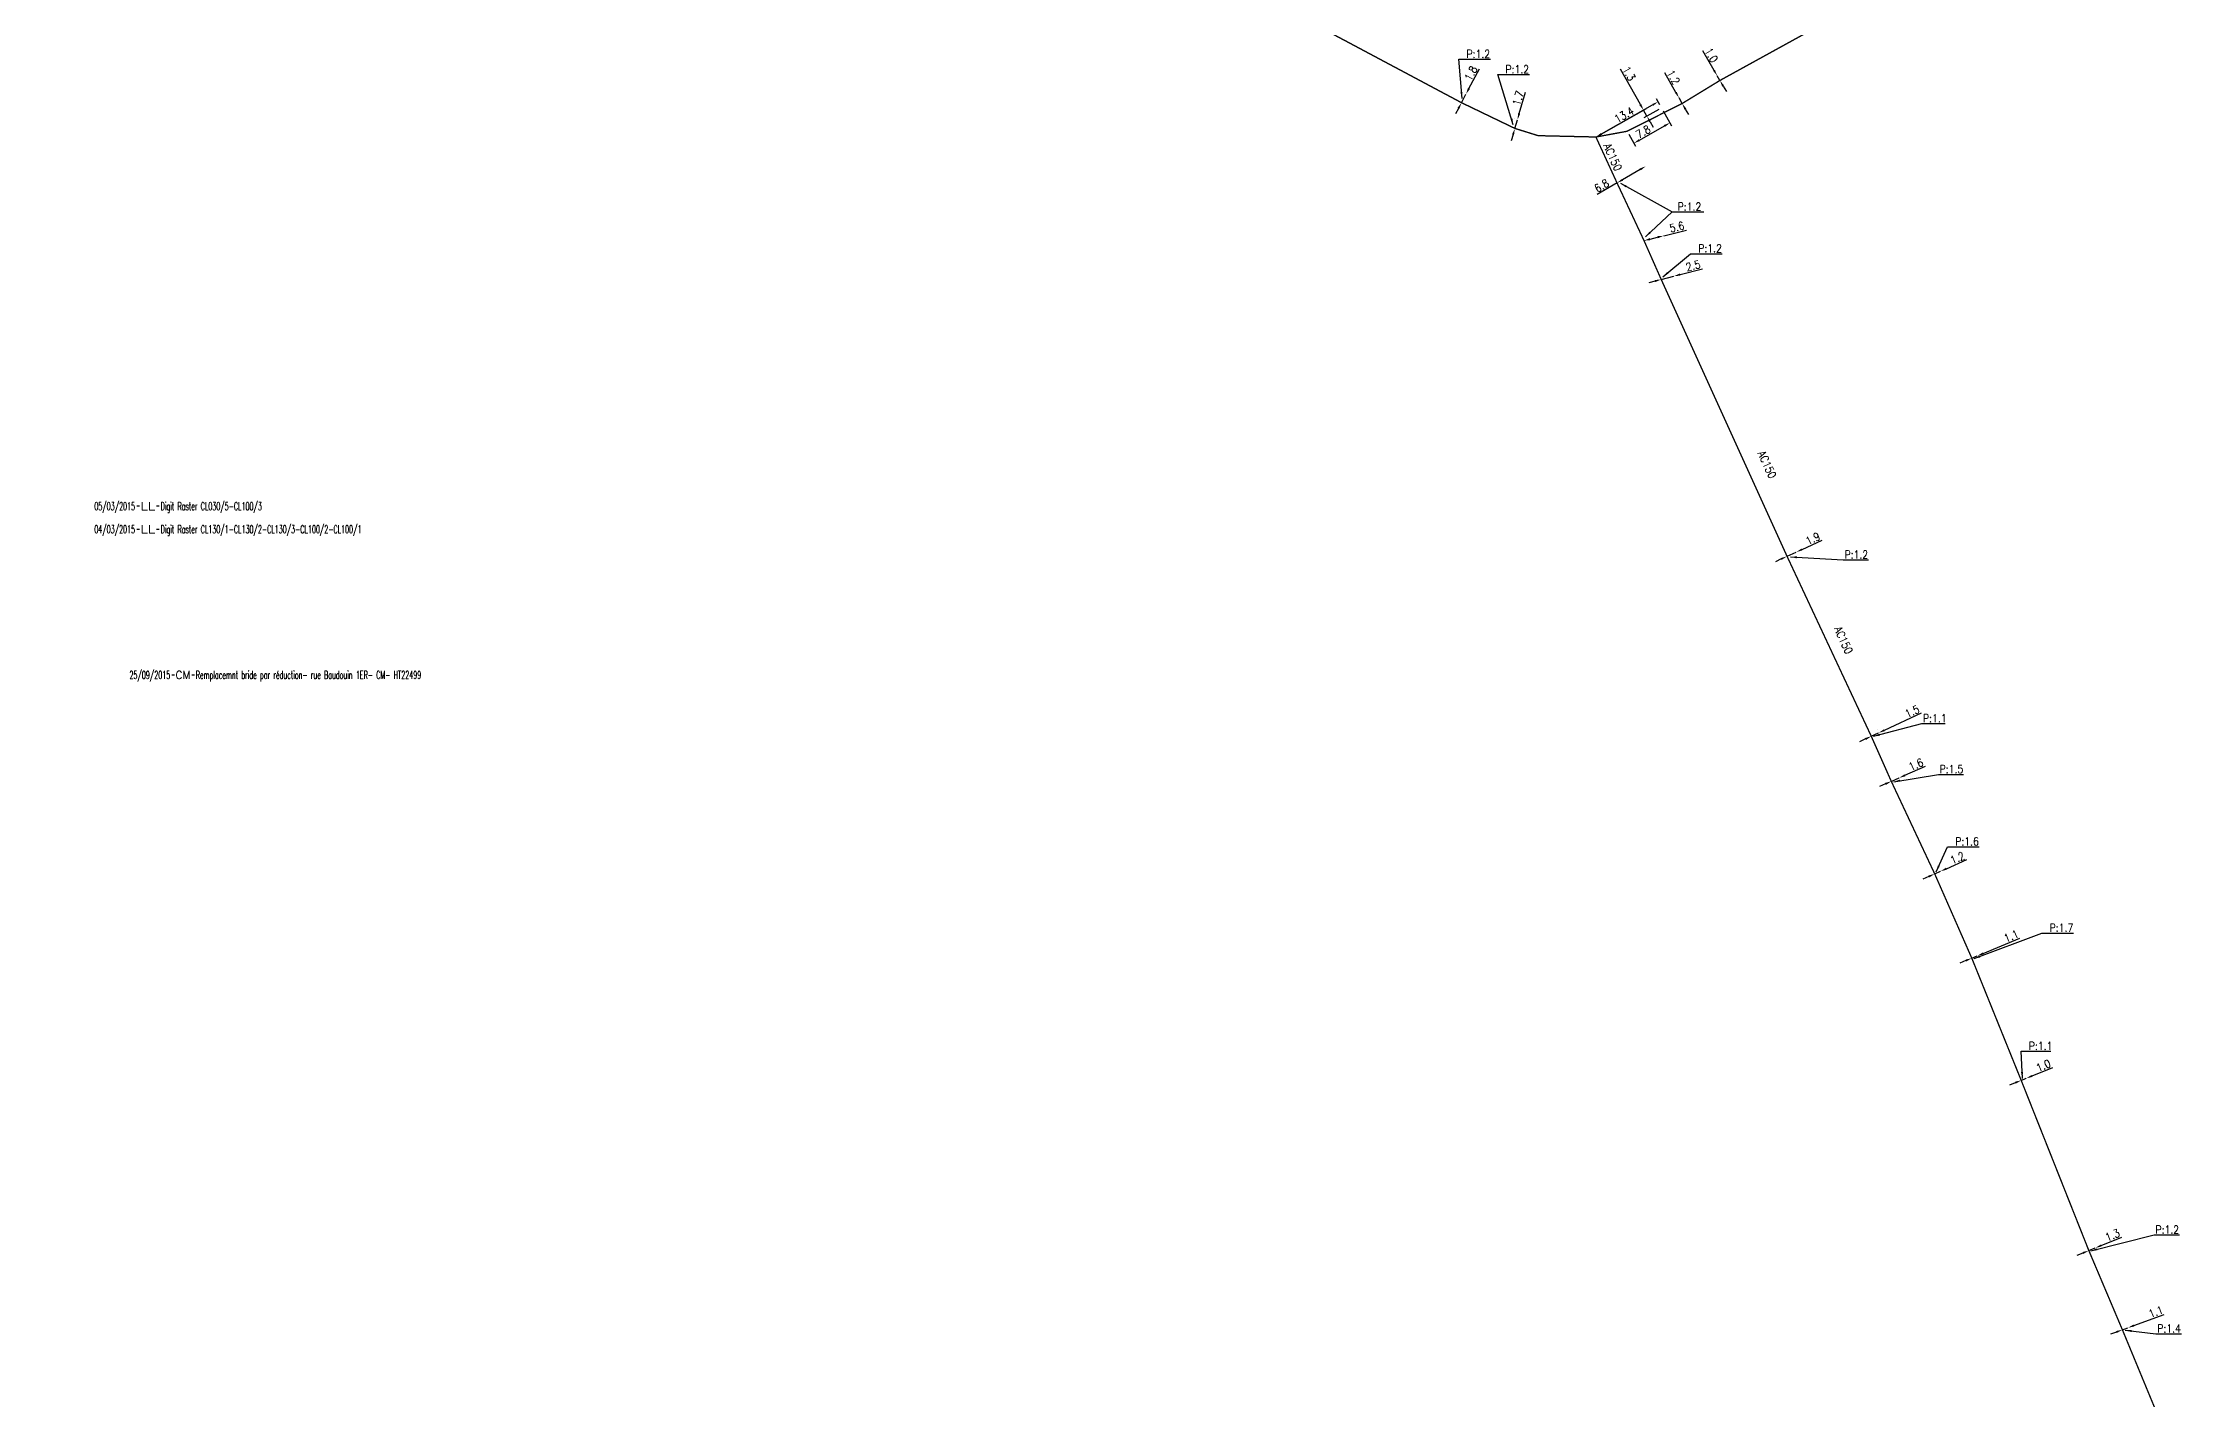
# Model space of a CAD drawing. Header units: millimetres. Extents: x 149996 to 151004, y 126998 to 128018.
# Drawn here: x 149999.9 to 150401.1, y 127347.8 to 127601.9 of the extents above; entities that cross this region are included whole.
import ezdxf
from ezdxf.enums import TextEntityAlignment as Align

# ---------------------------------------------------------------- set-up
doc = ezdxf.new("R2010")
doc.units = ezdxf.units.MM
doc.header["$PDMODE"] = 34
doc.linetypes.add('L_25_AP', pattern=[2000, 1000, 1000])
doc.layers.get('0').update_dxf_attribs({"linetype": 'CONTINUOUS'})
doc.layers.get('DEFPOINTS').update_dxf_attribs({"linetype": 'CONTINUOUS'})
doc.layers.add('L_150', color=1, linetype='CONTINUOUS')
doc.layers.add('L_910', color=7, linetype='CONTINUOUS')
doc.styles.get("Standard").update_dxf_attribs({"font": 'romans.shx', "width": 0.85})
doc.dimstyles.get("Standard").update_dxf_attribs({"dimtxt": 1.5, "dimasz": 1.2, "dimexe": 0.625, "dimexo": 0.625, "dimgap": 0.25, "dimtad": 1, "dimdec": 1, "dimzin": 0, "dimdsep": 46, "dimtxsty": 'Standard', "dimcen": -0.5, "dimadec": 0, "dimazin": 0, "dimtfac": 1, "dimtdec": 1, "dimtmove": 0, "dimatfit": 3, "dimfxl": 0, "dimtolj": 1, "dimtzin": 0, "dimarcsym": 0})

# ---------------------------------------------------------------- blocks, each defined once
blk = doc.blocks.new('GIS_MODF')
at = {"color": 0, "linetype": 'Continuous', "flags": 128}
for points in [[(-2.18, -0.01), (-1.68, -0.01)], [(1.52, -0.01), (2.02, -0.01)]]:
    blk.add_lwpolyline(points, dxfattribs=at)
at = {"color": 0, "linetype": 'Continuous', "width": 0.5}
blk.add_attdef('DATE', text='', height=1.5, dxfattribs=at).set_placement((-2.5, -0.8), align=Align.RIGHT)
at = {"color": 0, "linetype": 'Continuous', "width": 1.771291}
blk.add_attdef('USER', text='', height=1.5, dxfattribs=at).set_placement((-1.51, -0.8), (1.28, -0.8), align=Align.FIT)
at = {"color": 0, "linetype": 'Continuous', "width": 0.5}
blk.add_attdef('DESC', (2.29, -0.8), '', height=1.5, dxfattribs=at)
blk = doc.blocks.new('*D694')
at = {"layer": 'DEFPOINTS', "color": 0, "linetype": 'Continuous', "transparency": 16777216}
for p in [(150389.7, 127360.78), (150390.73, 127361.16), (150390.73, 127361.16)]:
    blk.add_point(p, dxfattribs=at)
at = {"layer": 'L_150', "color": 0, "linetype": 'Continuous', "lineweight": -2, "transparency": 16777216}
for p, q in [((150388.57, 127360.36), (150387.45, 127359.95)), ((150389.7, 127360.78), (150390.73, 127361.16)), ((150391.86, 127361.58), (150397.54, 127363.67))]:
    blk.add_line(p, q, dxfattribs=at)
at = {"layer": 'L_150', "color": 0, "linetype": 'Continuous', "transparency": 16777216}
for points in [[(150388.5, 127360.55), (150388.64, 127360.18), (150389.7, 127360.78)], [(150391.79, 127361.76), (150391.93, 127361.39), (150390.73, 127361.16)]]:
    blk.add_solid(points, dxfattribs=at)
at = {"layer": 'L_150', "color": 0, "linetype": 'Continuous', "transparency": 16777216, "insert": (150395.97, 127364.16), "char_height": 1.5, "attachment_point": 5, "rotation": 20.2542}
blk.add_mtext('\\A1;1.1', dxfattribs=at)
blk = doc.blocks.new('*D695')
at = {"layer": 'DEFPOINTS', "color": 0, "linetype": 'Continuous', "transparency": 16777216}
for p in [(150384.61, 127376.11), (150384.61, 127376.11), (150383.41, 127375.62)]:
    blk.add_point(p, dxfattribs=at)
at = {"layer": 'L_150', "color": 0, "linetype": 'Continuous', "lineweight": -2, "transparency": 16777216}
for p, q in [((150383.41, 127375.62), (150384.61, 127376.11)), ((150385.72, 127376.57), (150389.6, 127378.16)), ((150382.3, 127375.16), (150381.19, 127374.71))]:
    blk.add_line(p, q, dxfattribs=at)
at = {"layer": 'L_150', "color": 0, "linetype": 'Continuous', "transparency": 16777216}
for points in [[(150385.65, 127376.76), (150385.8, 127376.39), (150384.61, 127376.11)], [(150382.22, 127375.35), (150382.38, 127374.98), (150383.41, 127375.62)]]:
    blk.add_solid(points, dxfattribs=at)
at = {"layer": 'L_150', "color": 0, "linetype": 'Continuous', "transparency": 16777216, "insert": (150387.84, 127378.52), "char_height": 1.5, "attachment_point": 5, "rotation": 22.3465}
blk.add_mtext('\\A1;1.3', dxfattribs=at)
blk = doc.blocks.new('*D696')
at = {"layer": 'DEFPOINTS', "color": 0, "linetype": 'Continuous', "transparency": 16777216}
for p in [(150370.73, 127407.51), (150371.66, 127407.89), (150371.66, 127407.89)]:
    blk.add_point(p, dxfattribs=at)
at = {"layer": 'L_150', "color": 0, "linetype": 'Continuous', "lineweight": -2, "transparency": 16777216}
for p, q in [((150372.77, 127408.34), (150376.65, 127409.91)), ((150369.62, 127407.06), (150368.51, 127406.61)), ((150370.73, 127407.51), (150371.66, 127407.89))]:
    blk.add_line(p, q, dxfattribs=at)
at = {"layer": 'L_150', "color": 0, "linetype": 'Continuous', "transparency": 16777216}
for points in [[(150372.69, 127408.52), (150372.85, 127408.15), (150371.66, 127407.89)], [(150369.54, 127407.25), (150369.69, 127406.87), (150370.73, 127407.51)]]:
    blk.add_solid(points, dxfattribs=at)
at = {"layer": 'L_150', "color": 0, "linetype": 'Continuous', "transparency": 16777216, "insert": (150374.89, 127410.27), "char_height": 1.5, "attachment_point": 5, "rotation": 22.0413}
blk.add_mtext('\\A1;1.0', dxfattribs=at)
blk = doc.blocks.new('*D697')
at = {"layer": 'DEFPOINTS', "color": 0, "linetype": 'Continuous', "transparency": 16777216}
for p in [(150361.47, 127430.4), (150362.48, 127430.82), (150362.48, 127430.82)]:
    blk.add_point(p, dxfattribs=at)
at = {"layer": 'L_150', "color": 0, "linetype": 'Continuous', "lineweight": -2, "transparency": 16777216}
for p, q in [((150363.59, 127431.28), (150370.45, 127434.12)), ((150360.36, 127429.94), (150359.25, 127429.49)), ((150361.47, 127430.4), (150362.48, 127430.82))]:
    blk.add_line(p, q, dxfattribs=at)
at = {"layer": 'L_150', "color": 0, "linetype": 'Continuous', "transparency": 16777216}
for points in [[(150360.28, 127430.13), (150360.43, 127429.76), (150361.47, 127430.4)], [(150363.52, 127431.47), (150363.67, 127431.1), (150362.48, 127430.82)]]:
    blk.add_solid(points, dxfattribs=at)
at = {"layer": 'L_150', "color": 0, "linetype": 'Continuous', "transparency": 16777216, "insert": (150368.86, 127434.54), "char_height": 1.5, "attachment_point": 5, "rotation": 22.4826}
blk.add_mtext('\\A1;1.1', dxfattribs=at)
blk = doc.blocks.new('*D698')
at = {"layer": 'DEFPOINTS', "color": 0, "linetype": 'Continuous', "transparency": 16777216}
for p in [(150354.52, 127446.19), (150355.61, 127446.68), (150355.61, 127446.68)]:
    blk.add_point(p, dxfattribs=at)
at = {"layer": 'L_150', "color": 0, "linetype": 'Continuous', "lineweight": -2, "transparency": 16777216}
for p, q in [((150356.71, 127447.17), (150360.54, 127448.87)), ((150353.42, 127445.71), (150352.32, 127445.22)), ((150354.52, 127446.19), (150355.61, 127446.68))]:
    blk.add_line(p, q, dxfattribs=at)
at = {"layer": 'L_150', "color": 0, "linetype": 'Continuous', "transparency": 16777216}
for points in [[(150353.34, 127445.89), (150353.5, 127445.52), (150354.52, 127446.19)], [(150356.63, 127447.35), (150356.79, 127446.98), (150355.61, 127446.68)]]:
    blk.add_solid(points, dxfattribs=at)
at = {"layer": 'L_150', "color": 0, "linetype": 'Continuous', "transparency": 16777216, "insert": (150358.77, 127449.17), "char_height": 1.5, "attachment_point": 5, "rotation": 23.9365}
blk.add_mtext('\\A1;1.2', dxfattribs=at)
blk = doc.blocks.new('*D699')
at = {"layer": 'DEFPOINTS', "color": 0, "linetype": 'Continuous', "transparency": 16777216}
for p in [(150346.38, 127463.53), (150347.84, 127464.18), (150347.84, 127464.18)]:
    blk.add_point(p, dxfattribs=at)
at = {"layer": 'L_150', "color": 0, "linetype": 'Continuous', "lineweight": -2, "transparency": 16777216}
for p, q in [((150348.94, 127464.67), (150352.77, 127466.37)), ((150345.28, 127463.04), (150344.19, 127462.56)), ((150346.38, 127463.53), (150347.84, 127464.18))]:
    blk.add_line(p, q, dxfattribs=at)
at = {"layer": 'L_150', "color": 0, "linetype": 'Continuous', "transparency": 16777216}
for points in [[(150348.86, 127464.85), (150349.02, 127464.48), (150347.84, 127464.18)], [(150345.2, 127463.23), (150345.37, 127462.86), (150346.38, 127463.53)]]:
    blk.add_solid(points, dxfattribs=at)
at = {"layer": 'L_150', "color": 0, "linetype": 'Continuous', "transparency": 16777216, "insert": (150351, 127466.67), "char_height": 1.5, "attachment_point": 5, "rotation": 23.9365}
blk.add_mtext('\\A1;1.6', dxfattribs=at)
blk = doc.blocks.new('*D700')
at = {"layer": 'DEFPOINTS', "color": 0, "linetype": 'Continuous', "transparency": 16777216}
for p in [(150343.99, 127472.6), (150343.99, 127472.6), (150342.63, 127471.97)]:
    blk.add_point(p, dxfattribs=at)
at = {"layer": 'L_150', "color": 0, "linetype": 'Continuous', "lineweight": -2, "transparency": 16777216}
for p, q in [((150342.37, 127472.54), (150342.37, 127472.54)), ((150342.63, 127471.97), (150343.99, 127472.6)), ((150343.73, 127473.17), (150343.73, 127473.17)), ((150345.08, 127473.11), (150352.06, 127476.35)), ((150341.54, 127471.47), (150340.45, 127470.96))]:
    blk.add_line(p, q, dxfattribs=at)
at = {"layer": 'L_150', "color": 0, "linetype": 'Continuous', "transparency": 16777216}
for points in [[(150345, 127473.29), (150345.16, 127472.93), (150343.99, 127472.6)], [(150341.46, 127471.65), (150341.63, 127471.28), (150342.63, 127471.97)]]:
    blk.add_solid(points, dxfattribs=at)
at = {"layer": 'L_150', "color": 0, "linetype": 'Continuous', "transparency": 16777216, "insert": (150350.28, 127476.63), "char_height": 1.5, "attachment_point": 5, "rotation": 24.911}
blk.add_mtext('\\A1;1.5', dxfattribs=at)
blk = doc.blocks.new('*D701')
at = {"layer": 'DEFPOINTS', "color": 0, "linetype": 'Continuous', "transparency": 16777216}
for p in [(150326.84, 127505.69), (150328.56, 127506.48), (150328.56, 127506.48)]:
    blk.add_point(p, dxfattribs=at)
at = {"layer": 'L_150', "color": 0, "linetype": 'Continuous', "lineweight": -2, "transparency": 16777216}
for p, q in [((150329.65, 127506.99), (150333.4, 127508.72)), ((150325.75, 127505.19), (150324.66, 127504.68)), ((150326.84, 127505.69), (150328.56, 127506.48))]:
    blk.add_line(p, q, dxfattribs=at)
at = {"layer": 'L_150', "color": 0, "linetype": 'Continuous', "transparency": 16777216}
for points in [[(150325.67, 127505.37), (150325.83, 127505.01), (150326.84, 127505.69)], [(150329.57, 127507.17), (150329.74, 127506.81), (150328.56, 127506.48)]]:
    blk.add_solid(points, dxfattribs=at)
at = {"layer": 'L_150', "color": 0, "linetype": 'Continuous', "transparency": 16777216, "insert": (150331.66, 127509.01), "char_height": 1.5, "attachment_point": 5, "rotation": 24.7498}
blk.add_mtext('\\A1;1.9', dxfattribs=at)
blk = doc.blocks.new('*D702')
at = {"layer": 'DEFPOINTS', "color": 0, "linetype": 'Continuous', "transparency": 16777216}
for p in [(150303.25, 127557.56), (150305.62, 127558.17), (150305.62, 127558.17)]:
    blk.add_point(p, dxfattribs=at)
at = {"layer": 'L_150', "color": 0, "linetype": 'Continuous', "lineweight": -2, "transparency": 16777216}
for p, q in [((150302.09, 127557.26), (150300.93, 127556.95)), ((150303.25, 127557.56), (150305.62, 127558.17)), ((150306.78, 127558.47), (150311.01, 127559.57))]:
    blk.add_line(p, q, dxfattribs=at)
at = {"layer": 'L_150', "color": 0, "linetype": 'Continuous', "transparency": 16777216}
for points in [[(150302.04, 127557.45), (150302.14, 127557.06), (150303.25, 127557.56)], [(150306.73, 127558.67), (150306.83, 127558.28), (150305.62, 127558.17)]]:
    blk.add_solid(points, dxfattribs=at)
at = {"layer": 'L_150', "color": 0, "linetype": 'Continuous', "transparency": 16777216, "insert": (150309.23, 127560.14), "char_height": 1.5, "attachment_point": 5, "rotation": 14.5339}
blk.add_mtext('\\A1;2.5', dxfattribs=at)
blk = doc.blocks.new('*D703')
at = {"layer": 'DEFPOINTS', "color": 0, "linetype": 'Continuous', "transparency": 16777216}
for p in [(150300.03, 127564.83), (150303.72, 127565.75), (150303.72, 127565.75)]:
    blk.add_point(p, dxfattribs=at)
at = {"layer": 'L_150', "color": 0, "linetype": 'Continuous', "lineweight": -2, "transparency": 16777216}
for p, q in [((150301.19, 127565.12), (150302.56, 127565.46)), ((150303.72, 127565.75), (150307.96, 127566.81)), ((150303.87, 127565.15), (150303.87, 127565.15))]:
    blk.add_line(p, q, dxfattribs=at)
at = {"layer": 'L_150', "color": 0, "linetype": 'Continuous', "transparency": 16777216}
for points in [[(150301.14, 127565.32), (150301.24, 127564.93), (150300.03, 127564.83)], [(150302.51, 127565.66), (150302.61, 127565.27), (150303.72, 127565.75)]]:
    blk.add_solid(points, dxfattribs=at)
at = {"layer": 'L_150', "color": 0, "linetype": 'Continuous', "transparency": 16777216, "insert": (150306.18, 127567.4), "char_height": 1.5, "attachment_point": 5, "rotation": 14.0282}
blk.add_mtext('\\A1;5.6', dxfattribs=at)
blk = doc.blocks.new('*D704')
at = {"layer": 'DEFPOINTS', "color": 0, "linetype": 'Continuous', "transparency": 16777216}
for p in [(150300.35, 127578.76), (150300.35, 127578.76), (150294.97, 127575.64)]:
    blk.add_point(p, dxfattribs=at)
at = {"layer": 'L_150', "color": 0, "linetype": 'Continuous', "lineweight": -2, "transparency": 16777216}
for p, q in [((150299.31, 127578.16), (150296.01, 127576.25)), ((150294.97, 127575.64), (150291.25, 127573.48))]:
    blk.add_line(p, q, dxfattribs=at)
at = {"layer": 'L_150', "color": 0, "linetype": 'Continuous', "transparency": 16777216}
for points in [[(150299.21, 127578.34), (150299.41, 127577.99), (150300.35, 127578.76)], [(150295.91, 127576.42), (150296.11, 127576.07), (150294.97, 127575.64)]]:
    blk.add_solid(points, dxfattribs=at)
at = {"layer": 'L_150', "color": 0, "linetype": 'Continuous', "transparency": 16777216, "insert": (150292.09, 127575.13), "char_height": 1.5, "attachment_point": 5, "rotation": 30.1341}
blk.add_mtext('\\A1;6.8', dxfattribs=at)
blk = doc.blocks.new('*D706')
at = {"layer": 'DEFPOINTS', "color": 0, "linetype": 'Continuous', "transparency": 16777216}
for p in [(150275.82, 127585.86), (150276.3, 127587.49), (150276.3, 127587.49)]:
    blk.add_point(p, dxfattribs=at)
at = {"layer": 'L_150', "color": 0, "linetype": 'Continuous', "lineweight": -2, "transparency": 16777216}
for p, q in [((150276.63, 127588.64), (150277.81, 127592.66)), ((150275.22, 127586.03), (150275.22, 127586.03)), ((150275.7, 127587.67), (150275.7, 127587.67)), ((150275.82, 127585.86), (150276.3, 127587.49)), ((150275.48, 127584.71), (150275.14, 127583.56))]:
    blk.add_line(p, q, dxfattribs=at)
at = {"layer": 'L_150', "color": 0, "linetype": 'Continuous', "transparency": 16777216}
for points in [[(150275.29, 127584.76), (150275.67, 127584.65), (150275.82, 127585.86)], [(150276.44, 127588.7), (150276.83, 127588.58), (150276.3, 127587.49)]]:
    blk.add_solid(points, dxfattribs=at)
at = {"layer": 'L_150', "color": 0, "linetype": 'Continuous', "transparency": 16777216, "insert": (150276.43, 127591.51), "char_height": 1.5, "attachment_point": 5, "rotation": 73.6319}
blk.add_mtext('\\A1;1.7', dxfattribs=at)
blk = doc.blocks.new('*D715')
at = {"layer": 'DEFPOINTS', "color": 0, "linetype": 'Continuous', "transparency": 16777216}
for p in [(150313.75, 127595.71), (150313.75, 127595.71), (150314.25, 127594.84)]:
    blk.add_point(p, dxfattribs=at)
at = {"layer": 'L_150', "color": 0, "linetype": 'Continuous', "lineweight": -2, "transparency": 16777216}
for p, q in [((150313.15, 127596.74), (150311.05, 127600.37)), ((150314.25, 127594.84), (150313.75, 127595.71)), ((150314.29, 127596.02), (150314.29, 127596.02)), ((150314.8, 127595.15), (150314.8, 127595.15)), ((150314.86, 127593.8), (150315.46, 127592.76))]:
    blk.add_line(p, q, dxfattribs=at)
at = {"layer": 'L_150', "color": 0, "linetype": 'Continuous', "transparency": 16777216}
for points in [[(150313.32, 127596.84), (150312.98, 127596.64), (150313.75, 127595.71)], [(150315.03, 127593.9), (150314.68, 127593.7), (150314.25, 127594.84)]]:
    blk.add_solid(points, dxfattribs=at)
at = {"layer": 'L_150', "color": 0, "linetype": 'Continuous', "transparency": 16777216, "insert": (150312.66, 127599.58), "char_height": 1.5, "attachment_point": 5, "rotation": 300.1237}
blk.add_mtext('\\A1;1.0', dxfattribs=at)
blk = doc.blocks.new('*D716')
at = {"layer": 'DEFPOINTS', "color": 0, "linetype": 'Continuous', "transparency": 16777216}
for p in [(150306.59, 127591.57), (150306.59, 127591.57), (150307.18, 127590.53)]:
    blk.add_point(p, dxfattribs=at)
at = {"layer": 'L_150', "color": 0, "linetype": 'Continuous', "lineweight": -2, "transparency": 16777216}
for p, q in [((150305.99, 127592.61), (150303.92, 127596.25)), ((150307.18, 127590.53), (150306.59, 127591.57)), ((150307.77, 127589.49), (150308.37, 127588.44))]:
    blk.add_line(p, q, dxfattribs=at)
at = {"layer": 'L_150', "color": 0, "linetype": 'Continuous', "transparency": 16777216}
for points in [[(150306.17, 127592.71), (150305.82, 127592.52), (150306.59, 127591.57)], [(150307.95, 127589.59), (150307.6, 127589.39), (150307.18, 127590.53)]]:
    blk.add_solid(points, dxfattribs=at)
at = {"layer": 'L_150', "color": 0, "linetype": 'Continuous', "transparency": 16777216, "insert": (150305.53, 127595.45), "char_height": 1.5, "attachment_point": 5, "rotation": 299.6701}
blk.add_mtext('\\A1;1.2', dxfattribs=at)
blk = doc.blocks.new('*D717')
at = {"layer": 'DEFPOINTS', "color": 0, "linetype": 'Continuous', "transparency": 16777216}
for p in [(150303.32, 127589.71), (150296.84, 127585.32), (150304.9, 127586.91)]:
    blk.add_point(p, dxfattribs=at)
at = {"layer": 'L_150', "color": 0, "linetype": 'Continuous', "lineweight": -2, "transparency": 16777216}
for p, q in [((150303.63, 127589.17), (150305.21, 127586.37)), ((150297.15, 127584.78), (150298.42, 127582.53)), ((150299.16, 127583.67), (150303.86, 127586.32))]:
    blk.add_line(p, q, dxfattribs=at)
at = {"layer": 'L_150', "color": 0, "linetype": 'Continuous', "transparency": 16777216}
for points in [[(150303.76, 127586.5), (150303.96, 127586.15), (150304.9, 127586.91)], [(150299.06, 127583.84), (150299.25, 127583.49), (150298.11, 127583.08)]]:
    blk.add_solid(points, dxfattribs=at)
at = {"layer": 'L_150', "color": 0, "linetype": 'Continuous', "transparency": 16777216, "insert": (150299.86, 127585.22), "char_height": 1.5, "attachment_point": 5, "rotation": 29.4726}
blk.add_mtext('\\A1;7.8', dxfattribs=at)
blk = doc.blocks.new('*D718')
at = {"layer": 'DEFPOINTS', "color": 0, "linetype": 'Continuous', "transparency": 16777216}
for p in [(150303.32, 127589.71), (150300.57, 127588.15), (150291.01, 127584.25)]:
    blk.add_point(p, dxfattribs=at)
at = {"layer": 'L_150', "color": 0, "linetype": 'Continuous', "lineweight": -2, "transparency": 16777216}
for p, q in [((150299.34, 127590.33), (150295.6, 127596.94)), ((150291.56, 127584.56), (150300.47, 127589.59)), ((150300.57, 127588.15), (150299.93, 127589.29)), ((150302.78, 127589.4), (150300.02, 127587.85)), ((150301.16, 127587.11), (150301.75, 127586.07))]:
    blk.add_line(p, q, dxfattribs=at)
at = {"layer": 'L_150', "color": 0, "linetype": 'Continuous', "transparency": 16777216}
for points in [[(150299.51, 127590.43), (150299.16, 127590.23), (150299.93, 127589.29)], [(150301.33, 127587.21), (150300.98, 127587.01), (150300.57, 127588.15)]]:
    blk.add_solid(points, dxfattribs=at)
at = {"layer": 'L_150', "color": 0, "linetype": 'Continuous', "transparency": 16777216, "insert": (150297.21, 127596.13), "char_height": 1.5, "attachment_point": 5, "rotation": 299.4726}
blk.add_mtext('\\A1;1.3', dxfattribs=at)
blk = doc.blocks.new('*D719')
at = {"layer": 'DEFPOINTS', "color": 0, "linetype": 'Continuous', "transparency": 16777216}
for p in [(150302.68, 127590.84), (150303.32, 127589.71), (150291.01, 127584.25)]:
    blk.add_point(p, dxfattribs=at)
at = {"layer": 'L_150', "color": 0, "linetype": 'Continuous', "lineweight": -2, "transparency": 16777216}
for p, q in [((150292.06, 127584.84), (150301.64, 127590.25)), ((150303.01, 127590.26), (150302.37, 127591.39))]:
    blk.add_line(p, q, dxfattribs=at)
at = {"layer": 'L_150', "color": 0, "linetype": 'Continuous', "transparency": 16777216}
for points in [[(150301.54, 127590.43), (150301.73, 127590.08), (150302.68, 127590.84)], [(150291.96, 127585.01), (150292.16, 127584.67), (150291.01, 127584.25)]]:
    blk.add_solid(points, dxfattribs=at)
at = {"layer": 'L_150', "color": 0, "linetype": 'Continuous', "transparency": 16777216, "insert": (150296.31, 127588.39), "char_height": 1.5, "attachment_point": 5, "rotation": 29.4726}
blk.add_mtext('\\A1;13.4', dxfattribs=at)
blk = doc.blocks.new('*D727')
at = {"layer": 'DEFPOINTS', "color": 0, "linetype": 'Continuous', "transparency": 16777216}
for p in [(150265.81, 127590.68), (150266.65, 127592.28), (150266.65, 127592.28)]:
    blk.add_point(p, dxfattribs=at)
at = {"layer": 'L_150', "color": 0, "linetype": 'Continuous', "lineweight": -2, "transparency": 16777216}
for p, q in [((150267.21, 127593.34), (150269.16, 127597.04)), ((150265.25, 127589.62), (150264.69, 127588.56)), ((150265.81, 127590.68), (150266.65, 127592.28))]:
    blk.add_line(p, q, dxfattribs=at)
at = {"layer": 'L_150', "color": 0, "linetype": 'Continuous', "transparency": 16777216}
for points in [[(150267.03, 127593.43), (150267.39, 127593.24), (150266.65, 127592.28)], [(150265.07, 127589.71), (150265.43, 127589.53), (150265.81, 127590.68)]]:
    blk.add_solid(points, dxfattribs=at)
at = {"layer": 'L_150', "color": 0, "linetype": 'Continuous', "transparency": 16777216, "insert": (150267.58, 127596.19), "char_height": 1.5, "attachment_point": 5, "rotation": 62.2103}
blk.add_mtext('\\A1;1.8', dxfattribs=at)

msp = doc.modelspace()

# ---------------------------------------------------------------- linework, layer by layer
at = {"layer": 'L_150', "linetype": 'L_25_AP', "const_width": 0.25, "flags": 128}
for points in [[(150409.2, 127648.37), (150406.02, 127647.32), (150405.87, 127646.73), (150405.5, 127646.51), (150386.16, 127635.13), (150379.26, 127631.26), (150368.42, 127625.13), (150364.59, 127622.97), (150359.98, 127620), (150356.68, 127618.19), (150314.25, 127594.84), (150307.18, 127590.53), (150296.84, 127585.32), (150291.01, 127584.25), (150291.01, 127584.25), (150280.19, 127584.5), (150275.82, 127585.86), (150265.81, 127590.68), (150224.56, 127612.65), (150221.09, 127613.42), (150214.64, 127617.23), (150192.38, 127633.29), (150169.01, 127653.85), (150162.1, 127659.72), (150157.26, 127665.27), (150144.18, 127676.25), (150134.45, 127684.41), (150131.51, 127686.87), (150125.43, 127679.54), (150115.54, 127689.83), (150109.03, 127698.69), (150104.09, 127708.08), (150098.4, 127718.92), (150092.74, 127729.94), (150070.81, 127773.92), (150065.64, 127784.35), (150061.7, 127786.66), (150047.34, 127802.26), (150047.34, 127802.26), (150025.95, 127822.52), (150018.97, 127828.43), (150012.35, 127834.03), (150002.99, 127841.53), (150000, 127844.15)], [(150291.01, 127584.25), (150294.97, 127575.64), (150300.03, 127564.83), (150303.25, 127557.56), (150326.84, 127505.69), (150342.63, 127471.97), (150346.38, 127463.53), (150354.52, 127446.19), (150361.47, 127430.4), (150370.73, 127407.51), (150383.41, 127375.62), (150389.7, 127360.78), (150404.53, 127324.96), (150410.94, 127313.11), (150412.08, 127310.82)]]:
    msp.add_lwpolyline(points, dxfattribs=at)

# ---------------------------------------------------------------- block references
at = {"layer": 'L_150', "linetype": 'Continuous'}
ref = msp.add_blockref('GIS_MODF', (150019.68, 127515.13), dxfattribs=at)
ref.add_attrib('DATE', '05/03/2015', dxfattribs={"layer": '0', "color": 0, "linetype": 'Continuous', "height": 1.5, "width": 0.5}).set_placement((150017.18, 127514.33), align=Align.RIGHT)
ref.add_attrib('USER', 'LL', dxfattribs={"layer": '0', "color": 0, "linetype": 'Continuous', "height": 1.5, "width": 1.180861}).set_placement((150018.17, 127514.33), (150020.96, 127514.33), align=Align.FIT)
ref.add_attrib('DESC', 'Digit Raster CL030/5-CL100/3', (150021.97, 127514.33), dxfattribs={"layer": '0', "color": 0, "linetype": 'Continuous', "height": 1.5, "width": 0.5})
ref = msp.add_blockref('GIS_MODF', (150019.68, 127510.8), dxfattribs=at)
ref.add_attrib('DATE', '04/03/2015', dxfattribs={"layer": '0', "color": 0, "linetype": 'Continuous', "height": 1.5, "width": 0.5}).set_placement((150017.18, 127510), align=Align.RIGHT)
ref.add_attrib('USER', 'LL', dxfattribs={"layer": '0', "color": 0, "linetype": 'Continuous', "height": 1.5, "width": 1.180861}).set_placement((150018.17, 127510), (150020.96, 127510), align=Align.FIT)
ref.add_attrib('DESC', 'Digit Raster CL130/1-CL130/2-CL130/3-CL100/2-CL100/1', (150021.97, 127510), dxfattribs={"layer": '0', "color": 0, "linetype": 'Continuous', "height": 1.5, "width": 0.5})
at = {"layer": 'L_910', "linetype": 'Continuous'}
ref = msp.add_blockref('GIS_MODF', (150026.26, 127483.51), dxfattribs=at)
ref.add_attrib('DATE', '25/09/2015', dxfattribs={"layer": '0', "color": 0, "linetype": 'Continuous', "height": 1.5, "width": 0.5}).set_placement((150023.76, 127482.71), align=Align.RIGHT)
ref.add_attrib('USER', 'CM', dxfattribs={"layer": '0', "color": 0, "linetype": 'Continuous', "height": 1.5, "width": 0.950449}).set_placement((150024.75, 127482.71), (150027.54, 127482.71), align=Align.FIT)
ref.add_attrib('DESC', 'Remplacemnt bride par réduction- rue Baudouin 1ER- CM- HT22499', (150028.55, 127482.71), dxfattribs={"layer": '0', "color": 0, "linetype": 'Continuous', "height": 1.5, "width": 0.5})

# ---------------------------------------------------------------- texts
at = {"layer": 'L_150', "linetype": 'Continuous', "width": 0.85}
for p in [(150292.36, 127582.64), (150321.3, 127525.03), (150335.62, 127492.14)]:
    msp.add_text('AC150', height=1.5, rotation=294.4573, dxfattribs=at).set_placement(p)
at = {"layer": 'L_150', "linetype": 'Continuous', "char_height": 1.5, "attachment_point": 7}
for s, insert in [('\\A1;P:1.2', (150266.74, 127599.06)), ('\\A1;P:1.2', (150274.05, 127596.18)), ('\\A1;P:1.2', (150306.34, 127570.45)), ('\\A1;P:1.2', (150310.2, 127562.64)), ('\\A1;P:1.2', (150337.61, 127505.26)), ('\\A1;P:1.1', (150352.33, 127474.59)), ('\\A1;P:1.5', (150355.45, 127465.08)), ('\\A1;P:1.6', (150358.37, 127451.52)), ('\\A1;P:1.7', (150376.07, 127435.36)), ('\\A1;P:1.1', (150372.15, 127413.2)), ('\\A1;P:1.2', (150395.9, 127378.79)), ('\\A1;P:1.4', (150396.25, 127360.29))]:
    msp.add_mtext(s, dxfattribs=dict(at, insert=insert))

# ---------------------------------------------------------------- dimensions: what is measured, and where the dimension line sits
at = {"layer": 'L_150', "linetype": 'Continuous'}
for base, p1, p2, angle, picture, middle in [((150313.75, 127595.71), (150314.25, 127594.84), (150313.75, 127595.71), 300.1237, '*D715', (150311.8, 127599.07)), ((150266.65, 127592.28), (150265.81, 127590.68), (150266.65, 127592.28), 242.2103, '*D727', (150268.47, 127595.72)), ((150300.57, 127588.15), (150291.01, 127584.25), (150303.32, 127589.71), 119.4726, '*D718', (150296.34, 127595.64)), ((150306.59, 127591.57), (150307.18, 127590.53), (150306.59, 127591.57), 299.6701, '*D716', (150304.66, 127594.96)), ((150276.3, 127587.49), (150275.82, 127585.86), (150276.3, 127587.49), 253.6319, '*D706', (150277.39, 127591.23)), ((150302.68, 127590.84), (150291.01, 127584.25), (150303.32, 127589.71), 209.4726, '*D719', (150296.8, 127587.52)), ((150304.9, 127586.91), (150296.84, 127585.32), (150303.32, 127589.71), 209.4726, '*D717', (150300.36, 127584.34)), ((150305.62, 127558.1713), (150303.2484, 127557.5565), (150305.62, 127558.1713), 194.5339, '*D702', (150309.4782, 127559.1715)), ((150328.56, 127506.48), (150326.84, 127505.69), (150328.56, 127506.48), 204.7498, '*D701', (150332.07, 127508.1)), ((150343.99, 127472.6), (150342.63, 127471.97), (150343.99, 127472.6), 204.911, '*D700', (150350.7, 127475.72)), ((150347.84, 127464.18), (150346.38, 127463.53), (150347.84, 127464.18), 203.9365, '*D699', (150351.4, 127465.76)), ((150355.61, 127446.68), (150354.52, 127446.19), (150355.61, 127446.68), 203.9365, '*D698', (150359.17, 127448.26)), ((150362.48, 127430.82), (150361.47, 127430.4), (150362.48, 127430.82), 202.4826, '*D697', (150369.24, 127433.62)), ((150371.66, 127407.89), (150370.73, 127407.51), (150371.66, 127407.89), 202.0413, '*D696', (150375.27, 127409.35)), ((150384.61, 127376.11), (150383.41, 127375.62), (150384.61, 127376.11), 202.3465, '*D695', (150388.22, 127377.6)), ((150390.73, 127361.16), (150389.7, 127360.78), (150390.73, 127361.16), 200.2542, '*D694', (150396.31, 127363.22))]:
    dim = msp.add_linear_dim(base=base, p1=p1, p2=p2, angle=angle, dimstyle='Standard', dxfattribs=at)
    dim.commit()
    dim.dimension.update_dxf_attribs({"geometry": picture, "text_midpoint": middle, "dimtype": 160})
for base, p1, p2, angle, text, picture, middle in [((150300.35, 127578.76), (150294.97, 127575.64), (150300.35, 127578.76), 210.1341, '6.8', '*D704', (150292.59, 127574.26)), ((150303.72, 127565.75), (150300.03, 127564.83), (150303.72, 127565.75), 194.0282, '5.6', '*D703', (150306.43, 127566.43))]:
    dim = msp.add_linear_dim(base=base, p1=p1, p2=p2, angle=angle, text=text, dimstyle='Standard', dxfattribs=at)
    dim.commit()
    dim.dimension.update_dxf_attribs({"geometry": picture, "text_midpoint": middle, "dimtype": 160})

# ---------------------------------------------------------------- leaders
at = {"layer": 'L_150', "linetype": 'Continuous', "annotation_type": 0, "has_hookline": 1, "hookline_direction": 0}
for points, text_width in [([(150265.91, 127591.45), (150265.29, 127598.81), (150266.49, 127598.81)], 4.49), ([(150275.53, 127586.54), (150272.6, 127595.93), (150273.8, 127595.93)], 4.49), ([(150295.61, 127575.58), (150305.33, 127570.2), (150306.53, 127570.2)], 4.49), ([(150303.57, 127558.05), (150308.75, 127562.39), (150309.95, 127562.39)], 4.49), ([(150327.47, 127505.57), (150337.36, 127505.01)], 4.49), ([(150343.05, 127471.97), (150352.08, 127474.34)], 4.13), ([(150346.85, 127463.46), (150355.2, 127464.83)], 4.49), ([(150354.79, 127446.6), (150356.92, 127451.27), (150358.12, 127451.27)], 4.49), ([(150361.89, 127430.31), (150374.62, 127435.11), (150375.82, 127435.11)], 4.49), ([(150370.95, 127407.87), (150370.7, 127412.95), (150371.9, 127412.95)], 4.13), ([(150383.78, 127375.56), (150395.65, 127378.54)], 4.49), ([(150390.24, 127360.69), (150396, 127360.04)], 4.55)]:
    msp.add_leader(points, dimstyle='Standard', dxfattribs=dict(at, text_width=text_width))
at = {"layer": 'L_150', "linetype": 'Continuous'}
msp.add_leader([(150300.3, 127565.55), (150305.33, 127570.2)], dimstyle='Standard', dxfattribs=at)

doc.saveas('drawing.dxf')
